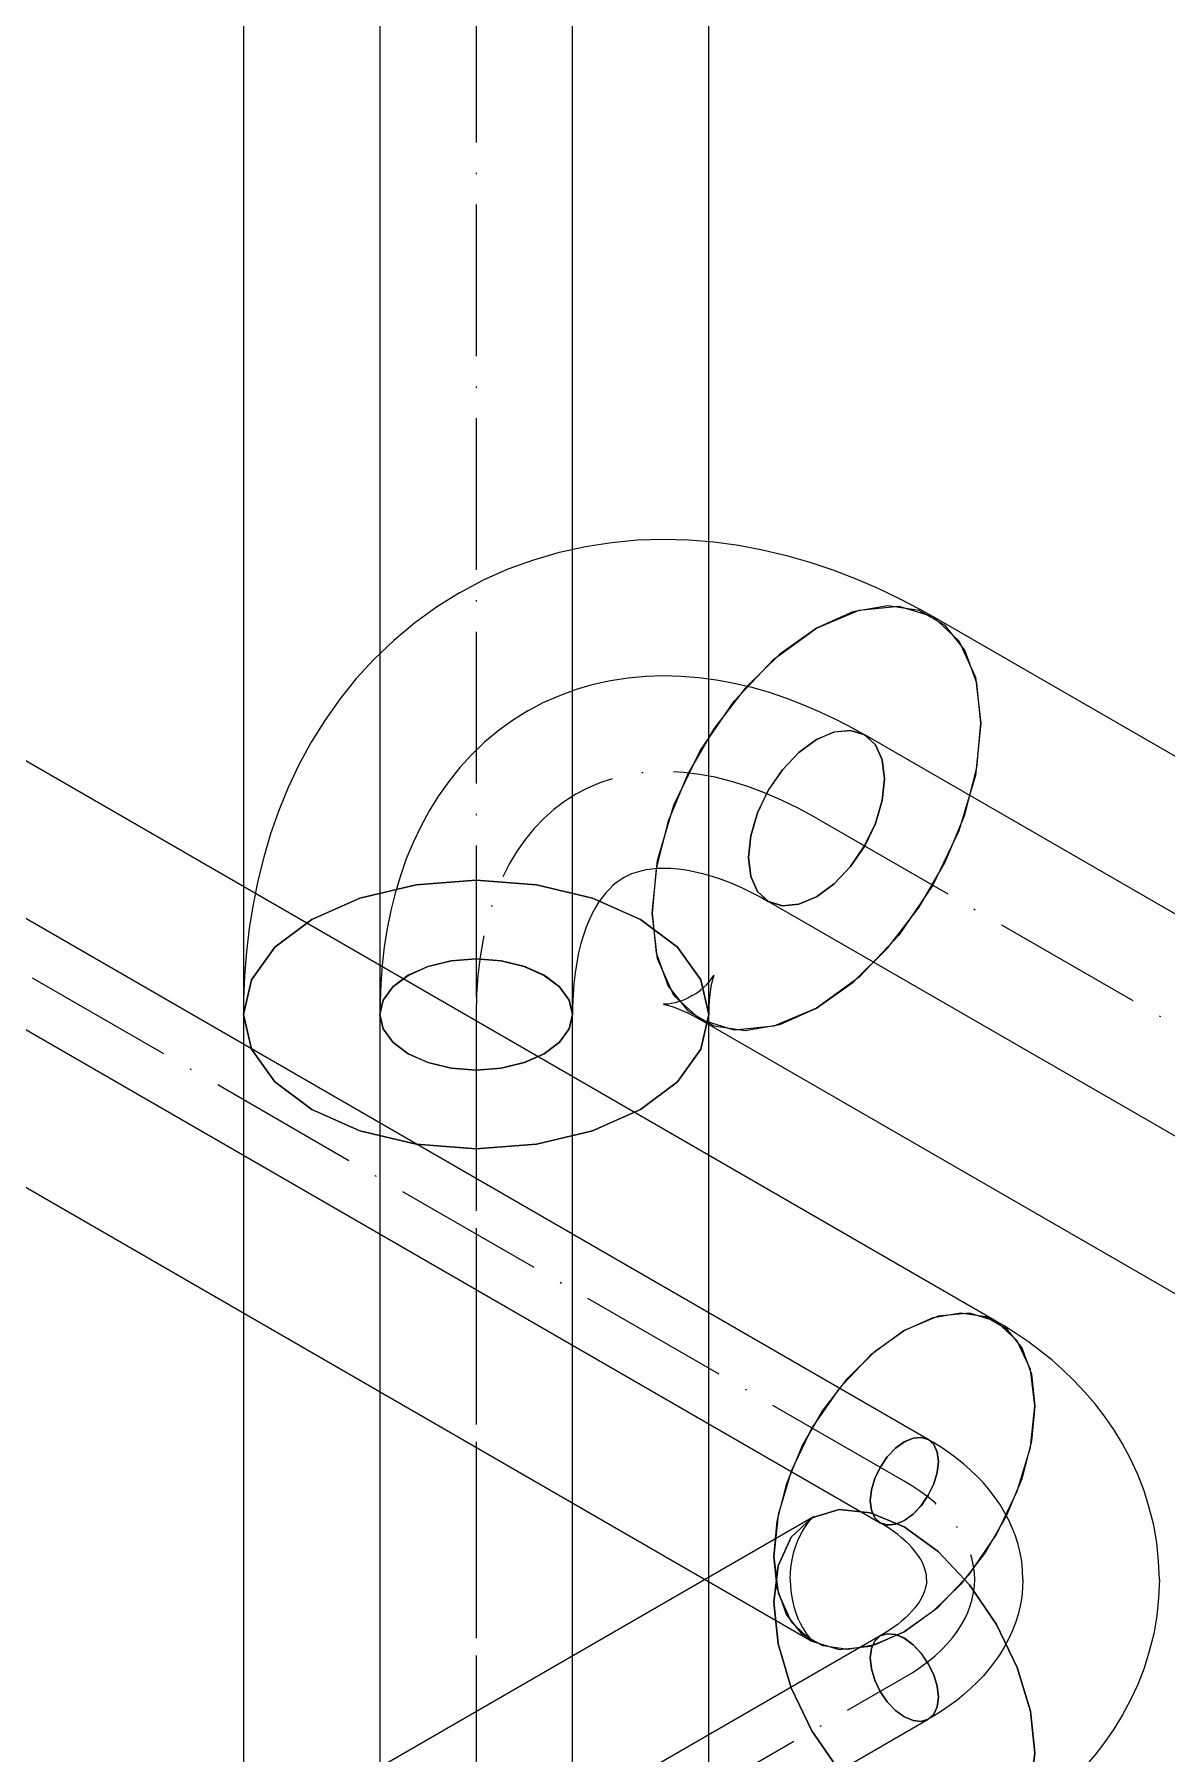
# Model space of a CAD drawing. Header units: millimetres. Extents: x -88595 to 880822, y -1054509 to -148035.
# Drawn here: x 425593.4 to 425668, y -313767.6 to -313654.1 of the extents above; entities that cross this region are included whole.
import ezdxf

# ---------------------------------------------------------------- set-up
doc = ezdxf.new("R2010")
doc.units = ezdxf.units.MM
doc.linetypes.add('$12$ADSK_Осевая', pattern=[14, 10, -2, 0, -2])
doc.linetypes.add('$13$ADSK_Осевая', pattern=[14, 10, -2, 0, -2])
for name, color, linetype, lineweight in [('Изоляция', 7, 'Continuous', 18), ('Трубопровод', 7, 'Continuous', 18), ('Трубопроводы', 7, 'Continuous', 18)]:
    doc.layers.add(name, color=color, linetype=linetype, lineweight=lineweight)

# ---------------------------------------------------------------- blocks, each defined once
blk = doc.blocks.new('$0$ADSK_МедьПайка_Отвод-гнутая труба - Отвод _гнутая труба_-V21-В_ОВ3_4')
at = {"layer": 'Трубопроводы', "color": 134, "true_color": 0x00a6a6}
for points in [[(1777.69, 574.16, 0), (1778.72, 574.71, 0), (1779.8, 575.18, 0), (1780.9, 575.59, 0), (1782.02, 575.92, 0), (1783.16, 576.17, 0), (1784.32, 576.35, 0), (1785.48, 576.46, 0), (1786.65, 576.49, 0), (1787.82, 576.46, 0), (1788.99, 576.37, 0), (1790.15, 576.21, 0), (1791.31, 575.99, 0), (1792.47, 575.72, 0), (1793.62, 575.39, 0), (1794.76, 575, 0), (1795.89, 574.57, 0), (1797.01, 574.08, 0), (1798.12, 573.55, 0), (1799.22, 572.97, 0), (1799.91, 572.58, 0)], [(1777.69, 574.16, 0), (1776.69, 573.53, 0), (1775.75, 572.85, 0), (1774.85, 572.1, 0), (1774, 571.29, 0), (1773.21, 570.42, 0), (1772.48, 569.51, 0), (1771.8, 568.56, 0), (1771.19, 567.57, 0), (1770.63, 566.54, 0), (1770.13, 565.48, 0), (1769.68, 564.39, 0), (1769.29, 563.27, 0), (1768.95, 562.14, 0), (1768.66, 560.98, 0), (1768.42, 559.8, 0), (1768.23, 558.6, 0), (1768.09, 557.39, 0), (1768, 556.16, 0), (1767.95, 554.92, 0), (1767.94, 554.12, 0)], [(1796.74, 572.27, 0), (1795.58, 571.42, 0), (1794.49, 570.28, 0), (1793.56, 568.92, 0), (1792.85, 567.43, 0), (1792.4, 565.92, 0), (1792.25, 564.49, 0), (1792.4, 563.24, 0), (1792.85, 562.25, 0), (1793.56, 561.58, 0), (1794.49, 561.3, 0), (1795.58, 561.4, 0), (1796.74, 561.9, 0)], [(1796.74, 561.9, 0), (1797.9, 562.75, 0), (1798.98, 563.89, 0), (1799.91, 565.25, 0), (1800.63, 566.74, 0), (1801.08, 568.25, 0), (1801.23, 569.68, 0), (1801.08, 570.93, 0), (1800.63, 571.92, 0), (1799.91, 572.58, 0), (1798.98, 572.87, 0), (1797.9, 572.76, 0), (1796.74, 572.27, 0)], [(1784.04, 563.16, 0), (1783.79, 563, 0), (1783.55, 562.83, 0), (1783.31, 562.63, 0), (1783.08, 562.4, 0), (1782.84, 562.15, 0), (1782.62, 561.87, 0), (1782.39, 561.55, 0), (1782.17, 561.19, 0), (1781.95, 560.79, 0), (1781.75, 560.36, 0), (1781.55, 559.88, 0), (1781.37, 559.36, 0), (1781.2, 558.8, 0), (1781.05, 558.2, 0), (1780.92, 557.56, 0), (1780.82, 556.88, 0), (1780.73, 556.17, 0), (1780.68, 555.42, 0), (1780.64, 554.63, 0), (1780.64, 554.12, 0)], [(1784.04, 563.16, 0), (1784.3, 563.29, 0), (1784.57, 563.42, 0), (1784.86, 563.52, 0), (1785.17, 563.61, 0), (1785.51, 563.69, 0), (1785.87, 563.74, 0), (1786.26, 563.78, 0), (1786.68, 563.79, 0), (1787.13, 563.78, 0), (1787.61, 563.74, 0), (1788.12, 563.67, 0), (1788.66, 563.57, 0), (1789.23, 563.44, 0), (1789.83, 563.26, 0), (1790.45, 563.06, 0), (1791.09, 562.81, 0), (1791.75, 562.52, 0), (1792.42, 562.2, 0), (1793.12, 561.84, 0), (1793.56, 561.58, 0)], [(1769.8, 556.71, 0), (1771.11, 557.3, 0), (1772.65, 557.66, 0), (1774.29, 557.79, 0), (1775.93, 557.66, 0), (1777.46, 557.3, 0), (1778.78, 556.71, 0), (1779.79, 555.95, 0), (1780.42, 555.07, 0), (1780.64, 554.12, 0), (1780.42, 553.17, 0), (1779.79, 552.29, 0), (1778.78, 551.53, 0)], [(1778.78, 551.53, 0), (1777.46, 550.95, 0), (1775.93, 550.58, 0), (1774.29, 550.46, 0), (1772.65, 550.58, 0), (1771.11, 550.95, 0), (1769.8, 551.53, 0), (1768.79, 552.29, 0), (1768.16, 553.17, 0), (1767.94, 554.12, 0), (1768.16, 555.07, 0), (1768.79, 555.95, 0), (1769.8, 556.71, 0)]]:
    blk.add_polyline3d(points, dxfattribs=at)
blk = doc.blocks.new('$0$ADSK_МедьПайка_Отвод-гнутая труба - Отвод _гнутая труба_-V40-В_ОВ3_4')
at = {"layer": 'Трубопроводы', "color": 190, "true_color": 0x8000ff}
for points in [[(-8179.75, 9171.56, 0), (-8179.67, 9172.28, 0), (-8179.45, 9173.03, 0), (-8179.09, 9173.77, 0), (-8178.63, 9174.46, 0), (-8178.09, 9175.03, 0), (-8177.5, 9175.45, 0), (-8176.92, 9175.7, 0), (-8176.38, 9175.75, 0), (-8175.92, 9175.61, 0), (-8175.56, 9175.28, 0), (-8175.34, 9174.78, 0), (-8175.26, 9174.15, 0)], [(-8169.68, 9166.38, 0), (-8169.7, 9166.96, 0), (-8169.76, 9167.55, 0), (-8169.86, 9168.12, 0), (-8170, 9168.69, 0), (-8170.18, 9169.25, 0), (-8170.39, 9169.79, 0), (-8170.63, 9170.33, 0), (-8170.91, 9170.84, 0), (-8171.21, 9171.34, 0), (-8171.55, 9171.82, 0), (-8171.91, 9172.29, 0), (-8172.29, 9172.74, 0), (-8172.7, 9173.17, 0), (-8173.13, 9173.58, 0), (-8173.58, 9173.98, 0), (-8174.05, 9174.36, 0), (-8174.54, 9174.72, 0), (-8175.05, 9175.07, 0), (-8175.57, 9175.41, 0), (-8175.92, 9175.61, 0)], [(-8175.26, 9174.15, 0), (-8175.34, 9173.44, 0), (-8175.56, 9172.68, 0), (-8175.92, 9171.94, 0), (-8176.38, 9171.26, 0), (-8176.92, 9170.69, 0), (-8177.5, 9170.27, 0), (-8178.09, 9170.02, 0), (-8178.63, 9169.97, 0), (-8179.09, 9170.11, 0), (-8179.45, 9170.44, 0), (-8179.67, 9170.94, 0), (-8179.75, 9171.56, 0)], [(-8176.03, 9166.38, 0), (-8176.03, 9166.52, 0), (-8176.05, 9166.67, 0), (-8176.08, 9166.83, 0), (-8176.12, 9166.98, 0), (-8176.17, 9167.15, 0), (-8176.23, 9167.32, 0), (-8176.31, 9167.49, 0), (-8176.41, 9167.68, 0), (-8176.53, 9167.87, 0), (-8176.67, 9168.07, 0), (-8176.83, 9168.27, 0), (-8177.01, 9168.48, 0), (-8177.21, 9168.7, 0), (-8177.43, 9168.91, 0), (-8177.68, 9169.13, 0), (-8177.94, 9169.34, 0), (-8178.23, 9169.56, 0), (-8178.54, 9169.77, 0), (-8178.87, 9169.98, 0), (-8179.09, 9170.11, 0)], [(-8176.03, 9166.38, 0), (-8176.03, 9166.23, 0), (-8176.05, 9166.08, 0), (-8176.08, 9165.93, 0), (-8176.12, 9165.77, 0), (-8176.17, 9165.61, 0), (-8176.23, 9165.44, 0), (-8176.31, 9165.26, 0), (-8176.41, 9165.07, 0), (-8176.53, 9164.88, 0), (-8176.67, 9164.68, 0), (-8176.83, 9164.48, 0), (-8177.01, 9164.27, 0), (-8177.21, 9164.06, 0), (-8177.43, 9163.84, 0), (-8177.68, 9163.63, 0), (-8177.94, 9163.41, 0), (-8178.23, 9163.2, 0), (-8178.54, 9162.99, 0), (-8178.87, 9162.78, 0), (-8179.09, 9162.65, 0)], [(-8169.68, 9166.38, 0), (-8169.7, 9165.79, 0), (-8169.76, 9165.21, 0), (-8169.86, 9164.63, 0), (-8170, 9164.06, 0), (-8170.18, 9163.5, 0), (-8170.39, 9162.96, 0), (-8170.63, 9162.43, 0), (-8170.91, 9161.91, 0), (-8171.21, 9161.41, 0), (-8171.55, 9160.93, 0), (-8171.91, 9160.47, 0), (-8172.29, 9160.02, 0), (-8172.7, 9159.59, 0), (-8173.13, 9159.17, 0), (-8173.58, 9158.78, 0), (-8174.05, 9158.39, 0), (-8174.54, 9158.03, 0), (-8175.05, 9157.68, 0), (-8175.57, 9157.35, 0), (-8175.92, 9157.15, 0)], [(-8175.26, 9158.6, 0), (-8175.34, 9159.32, 0), (-8175.56, 9160.07, 0), (-8175.92, 9160.81, 0), (-8176.38, 9161.49, 0), (-8176.92, 9162.06, 0), (-8177.5, 9162.49, 0), (-8178.09, 9162.74, 0), (-8178.63, 9162.79, 0), (-8179.09, 9162.65, 0), (-8179.45, 9162.32, 0), (-8179.67, 9161.82, 0), (-8179.75, 9161.19, 0)], [(-8179.75, 9161.19, 0), (-8179.67, 9160.48, 0), (-8179.45, 9159.72, 0), (-8179.09, 9158.98, 0), (-8178.63, 9158.3, 0), (-8178.09, 9157.73, 0), (-8177.5, 9157.3, 0), (-8176.92, 9157.06, 0), (-8176.38, 9157, 0), (-8175.92, 9157.15, 0), (-8175.56, 9157.48, 0), (-8175.34, 9157.97, 0), (-8175.26, 9158.6, 0)]]:
    blk.add_polyline3d(points, dxfattribs=at)

msp = doc.modelspace()

# ---------------------------------------------------------------- linework, layer by layer
at = {"layer": 'Изоляция', "color": 134, "true_color": 0x00a6a6}
for p, q in [((425607.15, -313637.15), (425607.15, -314246.67)), ((425637.85, -314246.67), (425637.85, -313637.15)), ((425729.06, -313736.67), (425652.63, -313692.54)), ((425637.28, -313719.13), (425713.71, -313763.26))]:
    msp.add_line(p, q, dxfattribs=at)
at = {"layer": 'Изоляция', "color": 190, "true_color": 0x8000ff}
for p, q in [((425656.83, -313739.05), (425562.53, -313684.6)), ((425550.35, -313705.69), (425644.65, -313760.14)), ((425644.65, -313752.01), (422844.61, -315368.61))]:
    msp.add_line(p, q, dxfattribs=at)
at = {"layer": 'Изоляция', "color": 134, "true_color": 0x00a6a6}
for points in [[(425621.4, -313690.97, 0), (425622.99, -313690.12, 0), (425624.62, -313689.39, 0), (425626.3, -313688.78, 0), (425627.99, -313688.28, 0), (425629.71, -313687.9, 0), (425631.43, -313687.64, 0), (425633.14, -313687.48, 0), (425634.84, -313687.42, 0), (425636.52, -313687.47, 0), (425638.17, -313687.6, 0), (425639.8, -313687.82, 0), (425641.4, -313688.12, 0), (425642.97, -313688.5, 0), (425644.51, -313688.94, 0), (425646.02, -313689.45, 0), (425647.5, -313690.02, 0), (425648.95, -313690.64, 0), (425650.37, -313691.32, 0), (425651.76, -313692.05, 0), (425652.63, -313692.54, 0)], [(425621.4, -313690.97, 0), (425619.88, -313691.92, 0), (425618.43, -313692.97, 0), (425617.06, -313694.11, 0), (425615.78, -313695.34, 0), (425614.59, -313696.63, 0), (425613.5, -313697.98, 0), (425612.51, -313699.39, 0), (425611.61, -313700.83, 0), (425610.81, -313702.31, 0), (425610.1, -313703.81, 0), (425609.48, -313705.33, 0), (425608.94, -313706.87, 0), (425608.48, -313708.42, 0), (425608.09, -313709.97, 0), (425607.78, -313711.53, 0), (425607.53, -313713.1, 0), (425607.35, -313714.66, 0), (425607.22, -313716.23, 0), (425607.16, -313717.8, 0), (425607.15, -313718.8, 0)], [(425655.8, -313699.57, 0), (425655.53, -313696.93, 0), (425654.73, -313694.75, 0), (425653.44, -313693.12, 0), (425651.72, -313692.13, 0), (425649.66, -313691.82, 0), (425647.36, -313692.22, 0), (425644.95, -313693.3, 0)], [(425644.95, -313693.3, 0), (425647.76, -313692.11, 0), (425650.38, -313691.85, 0), (425652.63, -313692.54, 0), (425654.35, -313694.14, 0), (425655.44, -313696.54, 0), (425655.8, -313699.57, 0)], [(425634.1, -313712.1, 0), (425634.47, -313708.64, 0), (425635.55, -313704.99, 0), (425637.28, -313701.4, 0), (425639.52, -313698.11, 0), (425642.14, -313695.35, 0), (425644.95, -313693.3, 0)], [(425644.95, -313693.3, 0), (425642.53, -313695.01, 0), (425640.24, -313697.26, 0), (425638.18, -313699.94, 0), (425636.46, -313702.92, 0), (425635.17, -313706.04, 0), (425634.37, -313709.16, 0), (425634.1, -313712.1, 0)], [(425655.8, -313699.57, 0), (425655.44, -313703.02, 0), (425654.35, -313706.67, 0), (425652.63, -313710.26, 0), (425650.38, -313713.55, 0), (425647.76, -313716.32, 0), (425644.95, -313718.37, 0)], [(425644.95, -313718.37, 0), (425647.37, -313716.66, 0), (425649.66, -313714.4, 0), (425651.72, -313711.72, 0), (425653.44, -313708.75, 0), (425654.73, -313705.62, 0), (425655.53, -313702.51, 0), (425655.8, -313699.57, 0)], [(425633.35, -313712.53, 0), (425630.18, -313711.12, 0), (425626.47, -313710.24, 0), (425622.5, -313709.93, 0), (425618.53, -313710.24, 0), (425614.83, -313711.12, 0), (425611.65, -313712.53, 0)], [(425611.65, -313712.53, 0), (425614.83, -313711.12, 0), (425618.53, -313710.24, 0), (425622.5, -313709.93, 0), (425626.47, -313710.24, 0), (425630.18, -313711.12, 0), (425633.35, -313712.53, 0)], [(425611.65, -313712.53, 0), (425609.21, -313714.36, 0), (425607.67, -313716.5, 0), (425607.15, -313718.8, 0), (425607.67, -313721.09, 0), (425609.21, -313723.23, 0), (425611.65, -313725.06, 0)], [(425611.65, -313725.06, 0), (425609.21, -313723.23, 0), (425607.67, -313721.09, 0), (425607.15, -313718.8, 0), (425607.67, -313716.5, 0), (425609.21, -313714.36, 0), (425611.65, -313712.53, 0)], [(425633.35, -313725.06, 0), (425635.79, -313723.23, 0), (425637.33, -313721.09, 0), (425637.85, -313718.8, 0), (425637.33, -313716.5, 0), (425635.79, -313714.36, 0), (425633.35, -313712.53, 0)], [(425633.35, -313712.53, 0), (425635.79, -313714.36, 0), (425637.33, -313716.5, 0), (425637.85, -313718.8, 0), (425637.33, -313721.09, 0), (425635.79, -313723.23, 0), (425633.35, -313725.06, 0)], [(425644.95, -313718.37, 0), (425642.14, -313719.56, 0), (425639.52, -313719.82, 0), (425637.28, -313719.13, 0), (425635.55, -313717.53, 0), (425634.47, -313715.13, 0), (425634.1, -313712.1, 0)], [(425634.1, -313712.1, 0), (425634.37, -313714.73, 0), (425635.17, -313716.92, 0), (425636.47, -313718.55, 0), (425638.18, -313719.54, 0), (425640.24, -313719.84, 0), (425642.54, -313719.45, 0), (425644.95, -313718.37, 0)], [(425636.75, -313717.55, 0), (425637.03, -313717.38, 0), (425637.29, -313717.19, 0), (425637.52, -313717, 0), (425637.72, -313716.81, 0), (425637.88, -313716.63, 0), (425638.01, -313716.47, 0), (425638.1, -313716.34, 0), (425638.16, -313716.25, 0), (425638.19, -313716.2, 0), (425638.19, -313716.19, 0)], [(425638.19, -313716.19, 0), (425638.18, -313716.21, 0), (425638.16, -313716.29, 0), (425638.11, -313716.42, 0), (425638.07, -313716.6, 0), (425638.01, -313716.84, 0), (425637.96, -313717.13, 0), (425637.92, -313717.47, 0), (425637.88, -313717.86, 0), (425637.86, -313718.3, 0), (425637.85, -313718.78, 0), (425637.85, -313718.8, 0)], [(425636.75, -313717.55, 0), (425636.46, -313717.71, 0), (425636.17, -313717.84, 0), (425635.89, -313717.94, 0), (425635.62, -313718.02, 0), (425635.38, -313718.07, 0), (425635.18, -313718.11, 0), (425635.02, -313718.12, 0), (425634.91, -313718.12, 0), (425634.86, -313718.12, 0), (425634.85, -313718.12, 0)], [(425634.85, -313718.12, 0), (425634.87, -313718.13, 0), (425634.95, -313718.14, 0), (425635.09, -313718.17, 0), (425635.27, -313718.22, 0), (425635.5, -313718.29, 0), (425635.78, -313718.39, 0), (425636.1, -313718.52, 0), (425636.45, -313718.69, 0), (425636.84, -313718.89, 0), (425637.27, -313719.12, 0), (425637.28, -313719.13, 0)], [(425611.65, -313725.06, 0), (425614.83, -313726.47, 0), (425618.53, -313727.36, 0), (425622.5, -313727.66, 0), (425626.47, -313727.36, 0), (425630.18, -313726.47, 0), (425633.35, -313725.06, 0)], [(425633.35, -313725.06, 0), (425630.18, -313726.47, 0), (425626.47, -313727.36, 0), (425622.5, -313727.66, 0), (425618.53, -313727.36, 0), (425614.83, -313726.47, 0), (425611.65, -313725.06, 0)]]:
    msp.add_polyline3d(points, dxfattribs=at)
at = {"layer": 'Изоляция', "color": 190, "true_color": 0x8000ff}
for points in [[(425650.74, -313739.65, 0), (425652.66, -313738.79, 0), (425654.48, -313738.48, 0), (425656.11, -313738.72, 0), (425657.47, -313739.51, 0), (425658.5, -313740.8, 0), (425659.14, -313742.54, 0), (425659.35, -313744.62, 0)], [(425659.35, -313744.62, 0), (425659.06, -313742.22, 0), (425658.2, -313740.32, 0), (425656.83, -313739.05, 0), (425655.05, -313738.5, 0), (425652.97, -313738.7, 0), (425650.74, -313739.65, 0)], [(425650.74, -313739.65, 0), (425648.51, -313741.28, 0), (425646.44, -313743.47, 0), (425644.65, -313746.08, 0), (425643.29, -313748.93, 0), (425642.43, -313751.82, 0), (425642.13, -313754.56, 0)], [(425642.13, -313754.56, 0), (425642.35, -313752.22, 0), (425642.99, -313749.75, 0), (425644.01, -313747.28, 0), (425645.38, -313744.92, 0), (425647.01, -313742.79, 0), (425648.83, -313741.01, 0), (425650.74, -313739.65, 0)], [(425667.57, -313756.07, 0), (425667.52, -313754.86, 0), (425667.4, -313753.67, 0), (425667.2, -313752.49, 0), (425666.91, -313751.34, 0), (425666.56, -313750.22, 0), (425666.15, -313749.14, 0), (425665.67, -313748.11, 0), (425665.14, -313747.13, 0), (425664.57, -313746.19, 0), (425663.96, -313745.31, 0), (425663.32, -313744.47, 0), (425662.64, -313743.69, 0), (425661.94, -313742.95, 0), (425661.21, -313742.25, 0), (425660.47, -313741.59, 0), (425659.71, -313740.98, 0), (425658.94, -313740.4, 0), (425658.15, -313739.86, 0), (425657.34, -313739.35, 0), (425656.83, -313739.05, 0)], [(425650.74, -313759.53, 0), (425652.97, -313757.91, 0), (425655.05, -313755.72, 0), (425656.83, -313753.11, 0), (425658.2, -313750.26, 0), (425659.06, -313747.36, 0), (425659.35, -313744.62, 0)], [(425659.35, -313744.62, 0), (425659.13, -313746.96, 0), (425658.5, -313749.43, 0), (425657.47, -313751.91, 0), (425656.11, -313754.27, 0), (425654.48, -313756.39, 0), (425652.66, -313758.18, 0), (425650.74, -313759.53, 0)], [(425642.13, -313757.58, 0), (425642.43, -313755.18, 0), (425643.29, -313753.28, 0), (425644.65, -313752.01, 0), (425646.44, -313751.46, 0), (425648.51, -313751.67, 0), (425650.74, -313752.61, 0)], [(425650.74, -313752.61, 0), (425648.51, -313751.67, 0), (425646.44, -313751.46, 0), (425644.65, -313752.01, 0), (425643.29, -313753.28, 0), (425642.43, -313755.18, 0), (425642.13, -313757.58, 0)], [(425643.22, -313756.07, 0), (425643.23, -313755.6, 0), (425643.28, -313755.13, 0), (425643.36, -313754.68, 0), (425643.46, -313754.26, 0), (425643.59, -313753.86, 0), (425643.73, -313753.5, 0), (425643.88, -313753.18, 0), (425644.03, -313752.9, 0), (425644.18, -313752.65, 0), (425644.32, -313752.45, 0), (425644.44, -313752.28, 0), (425644.56, -313752.15, 0), (425644.65, -313752.05, 0), (425644.72, -313751.99, 0), (425644.77, -313751.94, 0), (425644.79, -313751.93, 0), (425644.79, -313751.92, 0)], [(425644.79, -313751.92, 0), (425644.78, -313751.93, 0), (425644.74, -313751.96, 0), (425644.67, -313752, 0), (425644.65, -313752.01, 0)], [(425650.74, -313752.61, 0), (425652.97, -313754.24, 0), (425655.05, -313756.43, 0), (425656.83, -313759.04, 0), (425658.2, -313761.89, 0), (425659.06, -313764.78, 0), (425659.35, -313767.52, 0)], [(425659.35, -313767.52, 0), (425659.06, -313764.78, 0), (425658.2, -313761.89, 0), (425656.83, -313759.04, 0), (425655.05, -313756.43, 0), (425652.97, -313754.24, 0), (425650.74, -313752.61, 0)], [(425642.13, -313754.56, 0), (425642.43, -313756.97, 0), (425643.29, -313758.87, 0), (425644.65, -313760.14, 0), (425646.44, -313760.69, 0), (425648.51, -313760.48, 0), (425650.74, -313759.53, 0)], [(425650.74, -313759.53, 0), (425648.83, -313760.39, 0), (425647.01, -313760.7, 0), (425645.37, -313760.46, 0), (425644.01, -313759.68, 0), (425642.98, -313758.38, 0), (425642.35, -313756.65, 0), (425642.13, -313754.56, 0)], [(425643.22, -313756.07, 0), (425643.23, -313756.55, 0), (425643.28, -313757.01, 0), (425643.36, -313757.46, 0), (425643.46, -313757.89, 0), (425643.59, -313758.29, 0), (425643.73, -313758.65, 0), (425643.88, -313758.97, 0), (425644.03, -313759.25, 0), (425644.18, -313759.49, 0), (425644.32, -313759.7, 0), (425644.44, -313759.86, 0), (425644.56, -313759.99, 0), (425644.65, -313760.09, 0), (425644.72, -313760.16, 0), (425644.77, -313760.2, 0), (425644.79, -313760.22, 0), (425644.79, -313760.22, 0)], [(425667.57, -313756.07, 0), (425667.52, -313757.28, 0), (425667.4, -313758.48, 0), (425667.2, -313759.66, 0), (425666.91, -313760.81, 0), (425666.56, -313761.93, 0), (425666.15, -313763, 0), (425665.67, -313764.03, 0), (425665.14, -313765.02, 0), (425664.57, -313765.95, 0), (425663.96, -313766.84, 0), (425663.32, -313767.67, 0), (425662.64, -313768.46, 0), (425661.94, -313769.2, 0), (425661.21, -313769.9, 0), (425660.47, -313770.55, 0), (425659.71, -313771.17, 0), (425658.94, -313771.74, 0), (425658.15, -313772.29, 0), (425657.34, -313772.79, 0), (425656.83, -313773.1, 0)], [(425650.74, -313772.49, 0), (425648.51, -313770.87, 0), (425646.44, -313768.68, 0), (425644.65, -313766.07, 0), (425643.29, -313763.22, 0), (425642.43, -313760.33, 0), (425642.13, -313757.58, 0)], [(425642.13, -313757.58, 0), (425642.43, -313760.33, 0), (425643.29, -313763.22, 0), (425644.65, -313766.07, 0), (425646.44, -313768.68, 0), (425648.51, -313770.87, 0), (425650.74, -313772.49, 0)], [(425644.79, -313760.22, 0), (425644.78, -313760.21, 0), (425644.74, -313760.19, 0), (425644.67, -313760.15, 0), (425644.65, -313760.14, 0)], [(425659.35, -313767.52, 0), (425659.06, -313769.93, 0), (425658.2, -313771.83, 0), (425656.83, -313773.1, 0), (425655.05, -313773.65, 0), (425652.97, -313773.44, 0), (425650.74, -313772.49, 0)], [(425650.74, -313772.49, 0), (425652.97, -313773.44, 0), (425655.05, -313773.65, 0), (425656.83, -313773.1, 0), (425658.2, -313771.83, 0), (425659.06, -313769.93, 0), (425659.35, -313767.52, 0)]]:
    msp.add_polyline3d(points, dxfattribs=at)
at = {"layer": 'Трубопровод', "color": 134, "true_color": 0x00a6a6}
for p, q in [((425616.15, -313637.15), (425616.15, -314246.67)), ((425628.85, -314246.67), (425628.85, -313637.15)), ((425724.56, -313744.47), (425648.13, -313700.33)), ((425641.78, -313711.33), (425718.21, -313755.46))]:
    msp.add_line(p, q, dxfattribs=at)
at = {"layer": 'Трубопровод', "color": 134, "linetype": '$12$ADSK_Осевая', "true_color": 0x00a6a6}
for p, q in [((425622.5, -313637.15), (425622.5, -314228.81)), ((425622.5, -313637.15), (425622.5, -314228.81)), ((425644.95, -313705.83), (425721.39, -313749.96)), ((425644.95, -313705.83), (425721.39, -313749.96)), ((425622.5, -313718.8), (425622.5, -314246.67)), ((425622.5, -313718.8), (425622.5, -314246.67))]:
    msp.add_line(p, q, dxfattribs=at)
at = {"layer": 'Трубопровод', "color": 190, "true_color": 0x8000ff}
for p, q in [((425652.33, -313746.84), (425558.03, -313692.4)), ((425554.85, -313697.9), (425649.15, -313752.34)), ((425649.15, -313759.8), (422849.11, -315376.41)), ((422852.29, -315381.91), (425652.33, -313765.3))]:
    msp.add_line(p, q, dxfattribs=at)
at = {"layer": 'Трубопровод', "color": 190, "linetype": '$12$ADSK_Осевая', "true_color": 0x8000ff}
for p, q in [((425650.74, -313749.59), (425556.44, -313695.15)), ((425650.74, -313749.59), (425556.44, -313695.15)), ((422850.7, -315379.16), (425650.74, -313762.55)), ((422850.7, -315379.16), (425650.74, -313762.55))]:
    msp.add_line(p, q, dxfattribs=at)
at = {"layer": 'Трубопровод', "color": 134, "true_color": 0x00a6a6}
for points in [[(425644.95, -313700.65, 0), (425646.11, -313700.15, 0), (425647.2, -313700.05, 0), (425648.13, -313700.33, 0), (425648.84, -313701, 0), (425649.29, -313701.99, 0), (425649.44, -313703.24, 0)], [(425640.46, -313708.43, 0), (425640.61, -313707, 0), (425641.06, -313705.49, 0), (425641.78, -313704, 0), (425642.71, -313702.64, 0), (425643.79, -313701.5, 0), (425644.95, -313700.65, 0)], [(425649.44, -313703.24, 0), (425649.29, -313704.67, 0), (425648.84, -313706.18, 0), (425648.13, -313707.67, 0), (425647.2, -313709.03, 0), (425646.11, -313710.17, 0), (425644.95, -313711.02, 0)], [(425644.95, -313711.02, 0), (425643.79, -313711.51, 0), (425642.71, -313711.62, 0), (425641.78, -313711.33, 0), (425641.06, -313710.67, 0), (425640.61, -313709.68, 0), (425640.46, -313708.43, 0)], [(425618.01, -313716.2, 0), (425617, -313716.96, 0), (425616.37, -313717.85, 0), (425616.15, -313718.8, 0), (425616.37, -313719.74, 0), (425617, -313720.63, 0), (425618.01, -313721.39, 0)], [(425626.99, -313716.2, 0), (425625.68, -313715.62, 0), (425624.14, -313715.25, 0), (425622.5, -313715.13, 0), (425620.86, -313715.25, 0), (425619.33, -313715.62, 0), (425618.01, -313716.2, 0)], [(425626.99, -313721.39, 0), (425628, -313720.63, 0), (425628.63, -313719.74, 0), (425628.85, -313718.8, 0), (425628.63, -313717.85, 0), (425628, -313716.96, 0), (425626.99, -313716.2, 0)], [(425618.01, -313721.39, 0), (425619.33, -313721.97, 0), (425620.86, -313722.34, 0), (425622.5, -313722.46, 0), (425624.14, -313722.34, 0), (425625.68, -313721.97, 0), (425626.99, -313721.39, 0)]]:
    msp.add_polyline3d(points, dxfattribs=at)
at = {"layer": 'Трубопровод', "color": 190, "true_color": 0x8000ff}
for points in [[(425652.99, -313748.3, 0), (425652.91, -313747.67, 0), (425652.69, -313747.17, 0), (425652.33, -313746.84, 0), (425651.86, -313746.7, 0), (425651.32, -313746.75, 0), (425650.74, -313747, 0)], [(425650.74, -313747, 0), (425650.16, -313747.42, 0), (425649.62, -313747.99, 0), (425649.15, -313748.68, 0), (425648.8, -313749.42, 0), (425648.57, -313750.17, 0), (425648.5, -313750.89, 0)], [(425650.74, -313752.18, 0), (425651.32, -313751.76, 0), (425651.86, -313751.19, 0), (425652.33, -313750.51, 0), (425652.69, -313749.77, 0), (425652.91, -313749.01, 0), (425652.99, -313748.3, 0)], [(425648.5, -313750.89, 0), (425648.57, -313751.51, 0), (425648.8, -313752.01, 0), (425649.15, -313752.34, 0), (425649.62, -313752.49, 0), (425650.16, -313752.43, 0), (425650.74, -313752.18, 0)], [(425648.5, -313761.26, 0), (425648.57, -313760.63, 0), (425648.8, -313760.14, 0), (425649.15, -313759.8, 0), (425649.62, -313759.66, 0), (425650.16, -313759.71, 0), (425650.74, -313759.96, 0)], [(425650.74, -313759.96, 0), (425651.32, -313760.39, 0), (425651.86, -313760.96, 0), (425652.33, -313761.64, 0), (425652.69, -313762.38, 0), (425652.91, -313763.13, 0), (425652.99, -313763.85, 0)], [(425650.74, -313765.15, 0), (425650.16, -313764.72, 0), (425649.62, -313764.15, 0), (425649.15, -313763.47, 0), (425648.8, -313762.73, 0), (425648.57, -313761.97, 0), (425648.5, -313761.26, 0)], [(425652.99, -313763.85, 0), (425652.91, -313764.48, 0), (425652.69, -313764.97, 0), (425652.33, -313765.3, 0), (425651.86, -313765.45, 0), (425651.32, -313765.39, 0), (425650.74, -313765.15, 0)]]:
    msp.add_polyline3d(points, dxfattribs=at)
at = {"layer": 'Трубопроводы', "color": 134, "linetype": '$13$ADSK_Осевая', "true_color": 0x00a6a6}
msp.add_ellipse((425644.95, -313731.76), major_axis=(-15.88, 27.5), ratio=0.57735, start_param=5.497787, end_param=7.068583, dxfattribs=at)
at = {"layer": 'Трубопроводы', "color": 190, "linetype": '$13$ADSK_Осевая', "true_color": 0x8000ff}
msp.add_ellipse((425639.52, -313756.07), major_axis=(15.87, 0), ratio=0.57735, start_param=5.497787, end_param=7.068583, dxfattribs=at)

# ---------------------------------------------------------------- block references
at = {"layer": 'Трубопроводы', "color": 134, "true_color": 0x00a6a6}
msp.add_blockref('$0$ADSK_МедьПайка_Отвод-гнутая труба - Отвод _гнутая труба_-V21-В_ОВ3_4', (423848.21, -314272.92), dxfattribs=at)
at = {"layer": 'Трубопроводы', "color": 190, "true_color": 0x8000ff}
msp.add_blockref('$0$ADSK_МедьПайка_Отвод-гнутая труба - Отвод _гнутая труба_-V40-В_ОВ3_4', (433828.25, -322922.45), dxfattribs=at)

doc.saveas('drawing.dxf')
